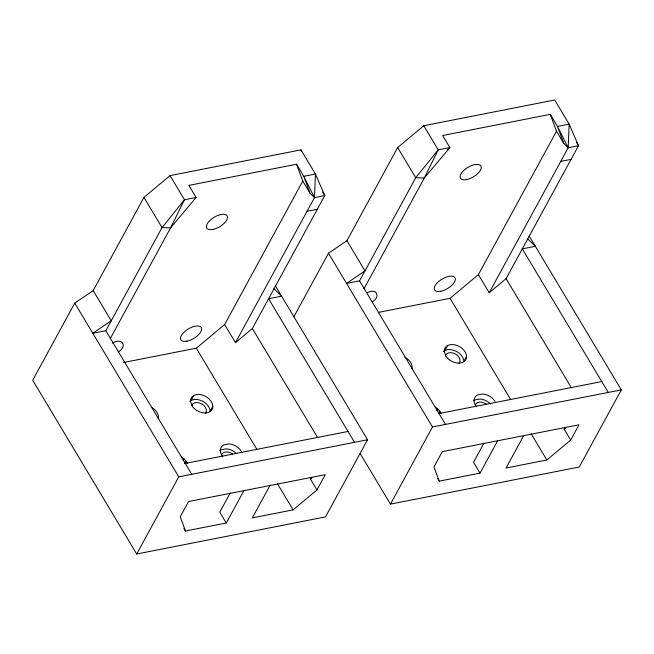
<?xml version="1.0" encoding="UTF-8"?>
<svg xmlns="http://www.w3.org/2000/svg" width="654" height="654" viewBox="0 0 654 654"><rect width="100%" height="100%" fill="white"/><g stroke="black" fill="none" stroke-linecap="round" stroke-linejoin="round"><path stroke-width="0.98" d="M110.166 338.764L170.571 227.878L196.135 197.459L188.916 185.384L296.54 164.236L302.769 181.109L224.641 324.531L235.481 342.631L314.476 197.622L315.416 174.013L300.963 149.872L170.04 175.607L143.945 197.41L93.179 290.605L74.744 303.104L32.7 380.244L136.719 554.003L325.512 516.889L367.564 439.758L275.416 285.823M363.902 288.88L424.307 178.002L449.87 147.575L442.652 135.509L550.267 114.352L556.505 131.225L478.376 274.647L489.217 292.747L568.212 147.739L569.144 124.129L554.698 99.997L423.776 125.732L397.681 147.534L346.914 240.729L328.48 253.229L293.769 316.912M93.179 290.605L111.245 320.779L92.803 333.278L105.825 330.72L162.012 227.592L184.485 199.748L196.135 197.459M191.001 400.542L193.707 395.572M235.481 342.631L252.354 328.529L324.768 195.595L315.416 174.013L303.758 176.302L296.54 164.236M183.194 460.547L184.101 458.887L181.632 457.056M210.114 411.35L212.82 406.379M184.722 463.555L186.071 461.062L184.101 458.887M136.719 554.003L178.755 476.856L367.564 439.758M230.257 492.912L219.777 512.147L226.276 523.004L185.483 531.007L183.913 528.383M226.276 523.004L243.901 490.655M346.914 240.729L364.981 270.895L346.538 283.403L359.561 280.844L415.748 177.708L438.221 149.864L449.87 147.575L447.565 149.504M269.938 485.546L252.321 517.886L293.115 509.875L316.961 489.952L325.283 474.673L188.556 501.528L180.234 516.799L185.483 531.007M316.961 489.952L310.462 479.088L311.386 477.395M444.736 350.667L447.442 345.688M489.217 292.747L506.082 278.653L578.504 145.711L569.144 124.129L557.494 126.426L550.267 114.352M436.929 410.663L437.828 409.012L435.368 407.172M466.555 356.495L463.849 361.474A11.886 8.314 28.6 0 0 455.952 351.165A11.886 8.314 28.6 0 0 443.494 351.55M438.458 413.671L439.807 411.186L437.828 409.012M360.133 453.484L390.454 504.128L432.49 426.972L621.3 389.882L529.151 235.947M483.993 443.036L473.512 462.264L480.011 473.128L439.21 481.131L437.64 478.507M480.011 473.128L497.637 440.78M523.674 435.662L506.057 468.011L546.85 459.991L570.697 440.077L579.019 424.789L442.292 451.652L433.97 466.923L439.21 481.131M570.697 440.077L564.198 429.212L565.121 427.512M621.3 389.882L579.248 467.013L390.454 504.128M118.627 351.729C128.233 345.533 121.309 337.415 112.447 343.113M123.581 362.488L196.323 348.19L224.641 324.531M372.363 301.846C380.824 296.761 376.598 287.686 367.499 292.73M378.314 312.416L450.058 298.314L478.376 274.647M310.462 479.088L311.983 477.821M564.198 429.212L565.718 427.937M302.769 181.109L309.996 193.175L314.476 197.622L324.768 195.595L322.7 192.145M556.505 131.225L563.732 143.3L568.212 147.739L578.504 145.711L576.436 142.27M307.028 211.283L317.321 209.264M560.764 161.407L571.056 159.388M185.27 463.424L348.042 431.452M439.006 413.541L601.778 381.576M527.737 238.906L535.34 246.288L522.317 248.847L608.277 392.441M274.001 288.782L281.604 296.172L268.581 298.731L354.542 442.325M423.776 125.732L438.221 149.864L424.307 178.002L415.748 177.708L397.681 147.534M506.082 278.653L571.424 387.797M450.058 298.314L510.749 399.692M531.154 433.774L546.85 459.991M359.561 280.844L445.513 424.413M328.48 253.229L432.49 426.972M170.04 175.607L184.485 199.748L170.571 227.878L162.012 227.592L143.945 197.41M252.354 328.529L317.689 437.681M196.323 348.19L257.014 449.568M277.419 483.658L293.115 509.875M105.825 330.72L191.777 474.297M74.744 303.104L178.755 476.856M439.807 411.186L441.164 413.557M186.071 461.062L187.428 463.441M568.212 147.739L557.494 126.426L563.732 143.3M314.476 197.622L303.758 176.302L309.996 193.175M300.963 149.872L301.641 151.703M222.801 456.598A11.886 8.314 28.6 0 1 223.717 444.892L228.769 443.894A11.886 8.314 28.6 0 1 242.037 452.821M189.758 401.425A11.886 8.314 28.8 0 1 202.241 401.049A11.886 8.314 28.8 0 1 210.097 411.399M151.753 407.417A11.886 8.314 28.6 0 1 158.268 418.805M219.728 450.72A11.886 8.314 28.6 0 1 221.011 449.862L226.063 448.865A11.886 8.314 28.6 0 1 236.094 453.206M191.785 405.325A7.922 5.543 28.6 0 1 201.914 404A7.922 5.543 28.6 0 1 205.331 413.279M221.608 454.751A7.922 5.543 28.6 0 1 232.603 453.982M476.537 406.723A11.886 8.314 28.6 0 1 477.453 395.008L482.505 394.019A11.886 8.314 28.6 0 1 494.98 401.335M404.81 357.158A11.886 8.314 28.6 0 1 412.004 368.921M473.463 400.837A11.886 8.314 28.6 0 1 474.747 399.986L479.799 398.989A11.886 8.314 28.6 0 1 490.533 404.033M445.521 355.449A7.922 5.543 28.6 0 1 455.642 354.125A7.922 5.543 28.6 0 1 459.059 363.395M475.344 404.867A7.922 5.543 28.6 0 1 486.339 404.107M445.75 355.964L444.221 351.182A11.886 8.314 28.8 0 1 459.133 346.416A11.886 8.314 28.8 0 1 463.98 361.588A11.886 8.314 28.8 0 1 445.758 355.964M192.014 405.848L190.486 401.057A11.886 8.314 28.8 0 1 205.405 396.299A11.886 8.314 28.8 0 1 210.245 411.464A11.886 8.314 28.8 0 1 192.023 405.84M212.893 229.431A11.886 5.469 -30.9 0 0 227.437 216.58A11.886 5.469 -30.9 0 0 210.523 219.907A11.886 5.469 -30.9 0 0 212.893 229.431M186.995 341.151A11.886 5.469 -30.9 0 0 201.546 328.3A11.886 5.469 -30.9 0 0 184.632 331.627A11.886 5.469 -30.9 0 0 186.995 341.151M466.621 179.548A11.886 5.469 -30.9 0 0 481.172 166.705A11.886 5.469 -30.9 0 0 464.258 170.024A11.886 5.469 -30.9 0 0 466.621 179.548M440.731 291.267A11.886 5.469 -30.9 0 0 455.282 278.424A11.886 5.469 -30.9 0 0 438.368 281.743A11.886 5.469 -30.9 0 0 440.731 291.267"/></g></svg>
